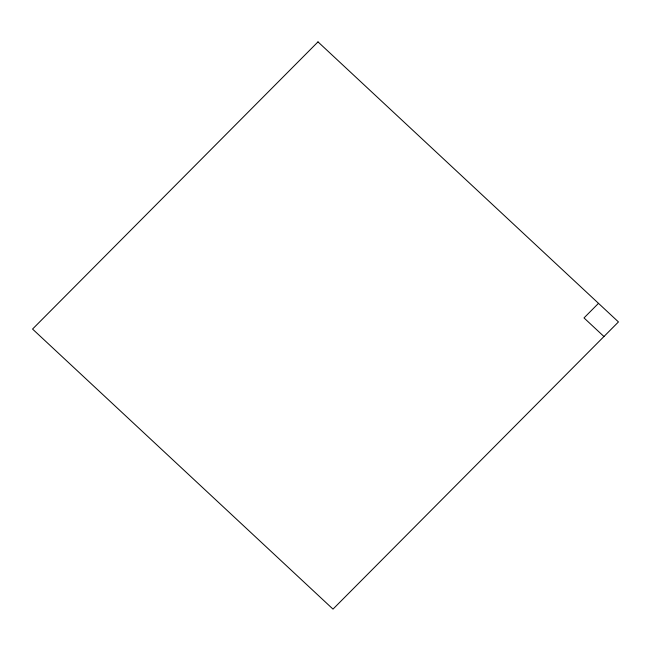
<?xml version="1.0" encoding="UTF-8"?>
<svg xmlns="http://www.w3.org/2000/svg" width="651" height="651" viewBox="0 0 651 651"><rect width="100%" height="100%" fill="white"/><g stroke="black" fill="none" stroke-linecap="round" stroke-linejoin="round"><path stroke-width="0.98" d="M598.497 303.342L584.004 317.924L603.957 336.518M317.997 41.884L32.55 329.064L333.003 609.116L618.45 321.936L317.997 41.884"/></g></svg>
